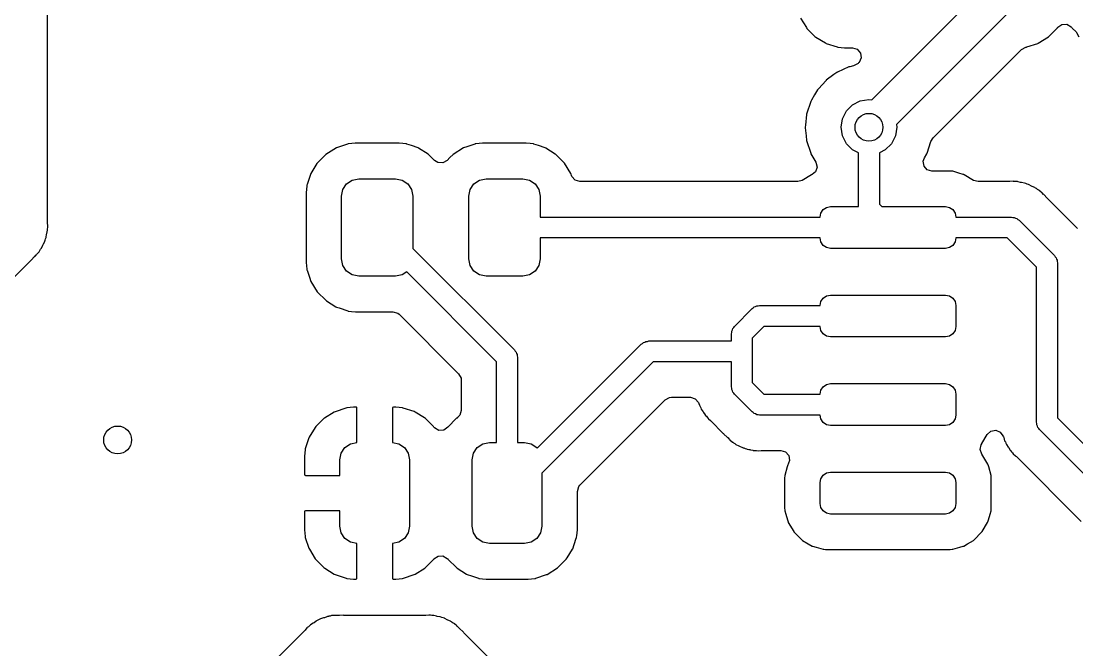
# Model space of a CAD drawing. Extents: x 51 to 243, y -135 to -54.
# Drawn here: x 174.51 to 189.66, y -110.96 to -101.94 of the extents above; entities that cross this region are included whole.
import ezdxf

# ---------------------------------------------------------------- set-up
doc = ezdxf.new("R2010")
doc.units = 0
doc.layers.add('BLACK', color=7, linetype='CONTINUOUS')

msp = doc.modelspace()

# ---------------------------------------------------------------- linework, layer by layer
at = {"layer": 'BLACK', "linetype": 'CONTINUOUS'}
for p, q in [((174.89, -104.822), (174.89, -98.6848)), ((186.715, -103.072), (188.078, -101.708)), ((185.692, -101.897), (185.777, -102.035)), ((188.677, -101.817), (187.068, -103.425)), ((185.777, -102.035), (185.786, -102.046)), ((185.786, -102.046), (185.901, -102.161)), ((189.269, -102.15), (189.373, -102.045)), ((189.373, -102.045), (189.378, -102.04)), ((189.378, -102.04), (189.382, -102.034)), ((189.382, -102.034), (189.385, -102.03)), ((189.385, -102.03), (189.443, -101.989)), ((189.443, -101.989), (189.514, -101.986)), ((189.514, -101.986), (189.575, -102.022)), ((189.575, -102.022), (189.583, -102.03)), ((189.583, -102.03), (189.587, -102.035)), ((189.587, -102.035), (189.591, -102.041)), ((189.591, -102.041), (189.646, -102.097)), ((189.646, -102.097), (189.652, -102.103)), ((185.901, -102.161), (185.912, -102.17)), ((185.912, -102.17), (186.05, -102.255)), ((189.103, -102.259), (189.253, -102.165)), ((189.253, -102.165), (189.269, -102.15)), ((189.652, -102.103), (189.686, -102.165)), ((186.05, -102.255), (186.063, -102.261)), ((186.063, -102.261), (186.218, -102.312)), ((186.218, -102.312), (186.231, -102.315)), ((186.231, -102.315), (186.325, -102.325)), ((186.325, -102.325), (186.332, -102.325)), ((186.332, -102.325), (186.438, -102.325)), ((186.438, -102.325), (186.506, -102.345)), ((186.506, -102.345), (186.553, -102.399)), ((186.553, -102.399), (186.563, -102.469)), ((187.595, -103.618), (188.863, -102.35)), ((188.863, -102.35), (188.925, -102.316)), ((188.925, -102.316), (188.928, -102.315)), ((188.928, -102.315), (188.935, -102.315)), ((188.935, -102.315), (188.942, -102.312)), ((188.942, -102.312), (189.096, -102.261)), ((188.942, -102.312), (188.942, -102.312)), ((189.096, -102.261), (189.103, -102.259)), ((186.518, -102.549), (186.455, -102.583)), ((186.527, -102.54), (186.518, -102.549)), ((186.533, -102.534), (186.527, -102.54)), ((186.563, -102.469), (186.533, -102.534)), ((186.212, -102.678), (186.172, -102.708)), ((186.218, -102.674), (186.212, -102.678)), ((186.212, -102.678), (186.212, -102.678)), ((186.224, -102.672), (186.218, -102.674)), ((186.386, -102.599), (186.224, -102.672)), ((186.224, -102.672), (186.224, -102.672)), ((186.392, -102.597), (186.386, -102.599)), ((186.386, -102.599), (186.386, -102.599)), ((186.399, -102.595), (186.392, -102.597)), ((186.455, -102.583), (186.399, -102.595)), ((186.399, -102.595), (186.399, -102.595)), ((186.059, -102.792), (185.949, -102.913)), ((186.063, -102.787), (186.059, -102.792)), ((186.059, -102.792), (186.059, -102.792)), ((186.172, -102.708), (186.063, -102.787)), ((185.893, -103.001), (185.851, -103.075)), ((185.936, -102.929), (185.893, -103.001)), ((185.949, -102.913), (185.936, -102.929)), ((185.84, -103.094), (185.781, -103.276)), ((185.851, -103.075), (185.84, -103.094)), ((186.351, -103.23), (186.439, -103.142)), ((186.439, -103.142), (186.551, -103.085)), ((186.551, -103.085), (186.675, -103.066)), ((186.675, -103.066), (186.715, -103.072)), ((185.78, -103.282), (185.764, -103.435)), ((185.781, -103.276), (185.78, -103.282)), ((185.78, -103.282), (185.78, -103.282)), ((186.294, -103.342), (186.351, -103.23)), ((185.764, -103.435), (185.761, -103.465)), ((186.275, -103.465), (186.294, -103.342)), ((187.068, -103.425), (187.075, -103.465)), ((185.761, -103.465), (185.762, -103.472)), ((185.762, -103.472), (185.774, -103.587)), ((185.774, -103.587), (185.781, -103.655)), ((186.294, -103.589), (186.275, -103.465)), ((186.351, -103.701), (186.294, -103.589)), ((187.055, -103.589), (186.998, -103.701)), ((187.075, -103.465), (187.055, -103.589)), ((179.034, -103.76), (178.884, -103.854)), ((179.081, -103.745), (179.034, -103.76)), ((179.195, -103.707), (179.081, -103.745)), ((179.202, -103.704), (179.195, -103.707)), ((179.195, -103.707), (179.195, -103.707)), ((179.209, -103.704), (179.202, -103.704)), ((179.304, -103.694), (179.209, -103.704)), ((179.209, -103.704), (179.209, -103.704)), ((179.308, -103.694), (179.304, -103.694)), ((179.304, -103.694), (179.304, -103.694)), ((179.933, -103.694), (179.308, -103.694)), ((179.988, -103.699), (179.933, -103.694)), ((180.031, -103.704), (179.988, -103.699)), ((180.038, -103.704), (180.031, -103.704)), ((180.031, -103.704), (180.031, -103.704)), ((180.044, -103.706), (180.038, -103.704)), ((180.11, -103.728), (180.044, -103.706)), ((180.044, -103.706), (180.044, -103.706)), ((180.206, -103.76), (180.11, -103.728)), ((180.212, -103.764), (180.206, -103.76)), ((180.859, -103.76), (180.709, -103.854)), ((180.906, -103.745), (180.859, -103.76)), ((181.02, -103.707), (180.906, -103.745)), ((181.027, -103.704), (181.02, -103.707)), ((181.02, -103.707), (181.02, -103.707)), ((181.034, -103.704), (181.027, -103.704)), ((181.129, -103.694), (181.034, -103.704)), ((181.034, -103.704), (181.034, -103.704)), ((181.133, -103.694), (181.129, -103.694)), ((181.129, -103.694), (181.129, -103.694)), ((181.758, -103.694), (181.133, -103.694)), ((181.813, -103.699), (181.758, -103.694)), ((181.856, -103.704), (181.813, -103.699)), ((181.863, -103.704), (181.856, -103.704)), ((181.856, -103.704), (181.856, -103.704)), ((181.869, -103.706), (181.863, -103.704)), ((181.935, -103.728), (181.869, -103.706)), ((181.869, -103.706), (181.869, -103.706)), ((182.031, -103.76), (181.935, -103.728)), ((182.037, -103.764), (182.031, -103.76)), ((185.781, -103.655), (185.84, -103.837)), ((186.439, -103.789), (186.351, -103.701)), ((186.998, -103.701), (186.91, -103.789)), ((187.509, -103.837), (187.564, -103.668)), ((187.564, -103.668), (187.595, -103.618)), ((178.884, -103.854), (178.759, -103.979)), ((180.35, -103.849), (180.212, -103.764)), ((180.212, -103.764), (180.212, -103.764)), ((180.356, -103.853), (180.35, -103.849)), ((180.361, -103.858), (180.356, -103.853)), ((180.444, -103.94), (180.361, -103.858)), ((180.664, -103.898), (180.622, -103.94)), ((180.709, -103.854), (180.664, -103.898)), ((182.175, -103.849), (182.037, -103.764)), ((182.037, -103.764), (182.037, -103.764)), ((182.181, -103.853), (182.175, -103.849)), ((182.306, -103.978), (182.181, -103.853)), ((185.84, -103.837), (185.843, -103.843)), ((185.843, -103.843), (185.843, -103.843)), ((185.843, -103.843), (185.915, -103.967)), ((186.525, -103.832), (186.439, -103.789)), ((186.525, -104.602), (186.525, -103.832)), ((186.91, -103.789), (186.825, -103.832)), ((186.825, -103.832), (186.825, -104.566)), ((187.455, -103.95), (187.47, -103.904)), ((187.47, -103.904), (187.506, -103.843)), ((187.506, -103.843), (187.509, -103.837)), ((187.506, -103.843), (187.506, -103.843)), ((178.755, -103.985), (178.682, -104.103)), ((178.759, -103.979), (178.755, -103.985)), ((178.755, -103.985), (178.755, -103.985)), ((180.489, -103.969), (180.444, -103.94)), ((180.56, -103.974), (180.489, -103.969)), ((180.622, -103.94), (180.56, -103.974)), ((182.4, -104.128), (182.306, -103.978)), ((185.932, -104.036), (185.908, -104.103)), ((185.915, -103.967), (185.932, -104.036)), ((187.465, -104.02), (187.455, -103.95)), ((187.511, -104.073), (187.465, -104.02)), ((178.652, -104.17), (178.615, -104.283)), ((178.666, -104.129), (178.652, -104.17)), ((178.682, -104.103), (178.666, -104.129)), ((179.262, -104.221), (179.358, -104.202)), ((179.358, -104.202), (179.883, -104.202)), ((179.883, -104.202), (179.979, -104.221)), ((181.087, -104.221), (181.183, -104.202)), ((181.183, -104.202), (181.708, -104.202)), ((181.708, -104.202), (181.804, -104.221)), ((182.402, -104.135), (182.4, -104.128)), ((182.409, -104.157), (182.402, -104.135)), ((182.402, -104.135), (182.402, -104.135)), ((182.414, -104.17), (182.409, -104.157)), ((182.461, -104.223), (182.414, -104.17)), ((185.853, -104.147), (185.719, -104.226)), ((185.858, -104.144), (185.853, -104.147)), ((185.853, -104.147), (185.853, -104.147)), ((185.859, -104.143), (185.858, -104.144)), ((185.858, -104.144), (185.858, -104.144)), ((185.908, -104.103), (185.859, -104.143)), ((185.859, -104.143), (185.859, -104.143)), ((187.579, -104.093), (187.511, -104.073)), ((187.84, -104.093), (187.579, -104.093)), ((187.842, -104.094), (187.84, -104.093)), ((187.87, -104.096), (187.842, -104.094)), ((187.842, -104.094), (187.842, -104.094)), ((187.877, -104.096), (187.87, -104.096)), ((187.87, -104.096), (187.87, -104.096)), ((187.964, -104.122), (187.877, -104.096)), ((188.029, -104.141), (187.964, -104.122)), ((188.037, -104.143), (188.029, -104.141)), ((188.029, -104.141), (188.029, -104.141)), ((188.043, -104.147), (188.037, -104.143)), ((188.177, -104.226), (188.043, -104.147)), ((188.043, -104.147), (188.043, -104.147)), ((178.609, -104.307), (178.599, -104.402)), ((178.61, -104.304), (178.609, -104.307)), ((178.615, -104.283), (178.61, -104.297)), ((178.61, -104.297), (178.61, -104.304)), ((178.61, -104.304), (178.61, -104.304)), ((179.108, -104.452), (179.127, -104.356)), ((179.127, -104.356), (179.181, -104.275)), ((179.181, -104.275), (179.262, -104.221)), ((179.979, -104.221), (180.06, -104.275)), ((180.06, -104.275), (180.114, -104.356)), ((180.114, -104.356), (180.133, -104.452)), ((180.933, -104.452), (180.952, -104.356)), ((180.952, -104.356), (181.006, -104.275)), ((181.006, -104.275), (181.087, -104.221)), ((181.804, -104.221), (181.885, -104.275)), ((181.885, -104.275), (181.939, -104.356)), ((181.939, -104.356), (181.958, -104.452)), ((182.529, -104.243), (182.461, -104.223)), ((185.655, -104.243), (182.529, -104.243)), ((185.719, -104.226), (185.655, -104.243)), ((188.241, -104.243), (188.177, -104.226)), ((188.685, -104.243), (188.241, -104.243)), ((188.697, -104.243), (188.685, -104.243)), ((188.743, -104.239), (188.697, -104.243)), ((188.751, -104.24), (188.743, -104.239)), ((188.764, -104.242), (188.751, -104.24)), ((188.784, -104.243), (188.764, -104.242)), ((188.805, -104.243), (188.784, -104.243)), ((188.818, -104.247), (188.805, -104.243)), ((188.85, -104.255), (188.818, -104.247)), ((188.862, -104.257), (188.85, -104.255)), ((188.907, -104.265), (188.862, -104.257)), ((188.927, -104.273), (188.907, -104.265)), ((188.946, -104.28), (188.927, -104.273)), ((188.966, -104.285), (188.946, -104.28)), ((188.973, -104.289), (188.966, -104.285)), ((189.007, -104.307), (188.973, -104.289)), ((188.973, -104.289), (188.973, -104.289)), ((189.017, -104.312), (189.007, -104.307)), ((189.053, -104.328), (189.017, -104.312)), ((189.06, -104.331), (189.053, -104.328)), ((189.053, -104.328), (189.053, -104.328)), ((189.066, -104.336), (189.06, -104.331)), ((189.077, -104.344), (189.066, -104.336)), ((189.093, -104.355), (189.077, -104.344)), ((189.105, -104.361), (189.093, -104.355)), ((189.112, -104.365), (189.105, -104.361)), ((189.118, -104.37), (189.112, -104.365)), ((178.599, -104.402), (178.599, -105.402)), ((179.108, -105.352), (179.108, -104.452)), ((180.133, -104.452), (180.133, -105.202)), ((180.933, -105.352), (180.933, -104.452)), ((181.958, -104.452), (181.958, -104.752)), ((189.146, -104.397), (189.118, -104.37)), ((189.155, -104.404), (189.146, -104.397)), ((189.158, -104.407), (189.155, -104.404)), ((189.179, -104.428), (189.158, -104.407)), ((189.182, -104.43), (189.179, -104.428)), ((189.233, -104.479), (189.182, -104.43)), ((189.238, -104.486), (189.233, -104.479)), ((189.246, -104.494), (189.238, -104.486)), ((189.382, -104.631), (189.246, -104.494)), ((185.984, -104.695), (186.017, -104.646)), ((186.017, -104.646), (186.066, -104.613)), ((186.066, -104.613), (186.123, -104.602)), ((186.123, -104.602), (186.525, -104.602)), ((186.825, -104.566), (186.86, -104.602)), ((186.86, -104.602), (187.773, -104.602)), ((187.773, -104.602), (187.83, -104.613)), ((187.83, -104.613), (187.879, -104.646)), ((187.879, -104.646), (187.912, -104.695)), ((189.669, -104.918), (189.382, -104.631)), ((174.891, -104.834), (174.89, -104.822)), ((181.958, -104.752), (185.973, -104.752)), ((185.973, -104.752), (185.984, -104.695)), ((187.912, -104.695), (187.923, -104.752)), ((187.923, -104.752), (188.722, -104.752)), ((188.722, -104.752), (188.741, -104.757)), ((188.741, -104.757), (188.761, -104.757)), ((188.761, -104.757), (188.778, -104.767)), ((188.778, -104.767), (188.797, -104.772)), ((188.797, -104.772), (188.811, -104.786)), ((188.811, -104.786), (188.828, -104.796)), ((188.828, -104.796), (189.336, -105.304)), ((174.879, -104.987), (174.89, -104.942)), ((174.89, -104.921), (174.892, -104.901)), ((174.89, -104.942), (174.89, -104.921)), ((174.895, -104.88), (174.891, -104.834)), ((174.892, -104.901), (174.894, -104.888)), ((174.894, -104.888), (174.895, -104.88)), ((174.831, -105.136), (174.849, -105.103)), ((174.849, -105.103), (174.851, -105.096)), ((174.851, -105.096), (174.854, -105.082)), ((174.851, -105.096), (174.851, -105.096)), ((174.854, -105.082), (174.86, -105.064)), ((174.86, -105.064), (174.869, -105.044)), ((174.869, -105.044), (174.876, -104.998)), ((174.876, -104.998), (174.879, -104.987)), ((185.973, -105.052), (181.958, -105.052)), ((181.958, -105.052), (181.958, -105.352)), ((185.984, -105.109), (185.973, -105.052)), ((186.017, -105.158), (185.984, -105.109)), ((187.912, -105.109), (187.879, -105.158)), ((187.923, -105.052), (187.912, -105.109)), ((188.66, -105.052), (187.923, -105.052)), ((189.08, -105.472), (188.66, -105.052)), ((174.737, -105.283), (174.763, -105.255)), ((174.763, -105.255), (174.768, -105.249)), ((174.768, -105.249), (174.779, -105.23)), ((174.779, -105.23), (174.79, -105.214)), ((174.79, -105.214), (174.803, -105.197)), ((174.803, -105.197), (174.821, -105.154)), ((174.821, -105.154), (174.826, -105.144)), ((174.826, -105.144), (174.831, -105.136)), ((180.133, -105.202), (181.589, -106.658)), ((186.066, -105.191), (186.017, -105.158)), ((186.123, -105.202), (186.066, -105.191)), ((187.773, -105.202), (186.123, -105.202)), ((187.83, -105.191), (187.773, -105.202)), ((187.879, -105.158), (187.83, -105.191)), ((172.14, -107.881), (174.639, -105.383)), ((174.639, -105.383), (174.648, -105.375)), ((174.648, -105.375), (174.655, -105.37)), ((174.648, -105.375), (174.648, -105.375)), ((174.655, -105.37), (174.703, -105.319)), ((174.703, -105.319), (174.706, -105.316)), ((174.706, -105.316), (174.726, -105.295)), ((174.726, -105.295), (174.729, -105.292)), ((174.729, -105.292), (174.737, -105.283)), ((178.599, -105.402), (178.6, -105.406)), ((178.6, -105.406), (178.6, -105.406)), ((178.6, -105.406), (178.61, -105.5)), ((179.127, -105.448), (179.108, -105.352)), ((180.952, -105.448), (180.933, -105.352)), ((181.958, -105.352), (181.939, -105.448)), ((189.336, -105.304), (189.346, -105.321)), ((189.346, -105.321), (189.36, -105.335)), ((189.36, -105.335), (189.365, -105.354)), ((189.365, -105.354), (189.375, -105.371)), ((189.375, -105.371), (189.375, -105.391)), ((189.375, -105.391), (189.38, -105.41)), ((189.38, -105.41), (189.38, -107.634)), ((178.61, -105.5), (178.61, -105.508)), ((178.61, -105.508), (178.613, -105.515)), ((178.613, -105.515), (178.613, -105.515)), ((178.613, -105.515), (178.646, -105.616)), ((179.181, -105.529), (179.127, -105.448)), ((179.262, -105.583), (179.181, -105.529)), ((180.045, -105.539), (179.979, -105.583)), ((181.333, -106.827), (180.045, -105.539)), ((181.006, -105.529), (180.952, -105.448)), ((181.087, -105.583), (181.006, -105.529)), ((181.885, -105.529), (181.804, -105.583)), ((181.939, -105.448), (181.885, -105.529)), ((189.08, -107.696), (189.08, -105.472)), ((178.646, -105.616), (178.666, -105.676)), ((178.666, -105.676), (178.76, -105.826)), ((179.358, -105.602), (179.262, -105.583)), ((179.883, -105.602), (179.358, -105.602)), ((179.979, -105.583), (179.883, -105.602)), ((181.183, -105.602), (181.087, -105.583)), ((181.708, -105.602), (181.183, -105.602)), ((181.804, -105.583), (181.708, -105.602)), ((178.76, -105.826), (178.885, -105.951)), ((186.017, -105.916), (186.066, -105.883)), ((186.066, -105.883), (186.123, -105.872)), ((186.123, -105.872), (187.773, -105.872)), ((187.773, -105.872), (187.83, -105.883)), ((187.83, -105.883), (187.879, -105.916)), ((178.885, -105.951), (178.891, -105.955)), ((178.891, -105.955), (178.891, -105.955)), ((178.891, -105.955), (179.028, -106.04)), ((185.049, -106.037), (185.066, -106.027)), ((185.066, -106.027), (185.086, -106.027)), ((185.086, -106.027), (185.105, -106.022)), ((185.105, -106.022), (185.973, -106.022)), ((185.973, -106.022), (185.984, -105.965)), ((185.984, -105.965), (186.017, -105.916)), ((187.879, -105.916), (187.912, -105.965)), ((187.912, -105.965), (187.923, -106.022)), ((187.923, -106.022), (187.923, -106.322)), ((179.028, -106.04), (179.035, -106.044)), ((179.035, -106.044), (179.072, -106.056)), ((179.072, -106.056), (179.197, -106.098)), ((179.197, -106.098), (179.197, -106.098)), ((179.197, -106.098), (179.203, -106.1)), ((179.203, -106.1), (179.21, -106.1)), ((179.21, -106.1), (179.21, -106.1)), ((179.21, -106.1), (179.253, -106.105)), ((179.253, -106.105), (179.308, -106.111)), ((179.308, -106.111), (179.846, -106.111)), ((179.846, -106.111), (179.914, -106.131)), ((179.914, -106.131), (179.935, -106.147)), ((179.935, -106.147), (180.788, -107)), ((184.745, -106.32), (184.999, -106.066)), ((184.999, -106.066), (185.016, -106.056)), ((185.016, -106.056), (185.03, -106.042)), ((185.03, -106.042), (185.049, -106.037)), ((184.721, -106.351), (184.735, -106.337)), ((184.735, -106.337), (184.745, -106.32)), ((185.167, -106.322), (185.001, -106.488)), ((185.973, -106.322), (185.167, -106.322)), ((185.984, -106.379), (185.973, -106.322)), ((187.923, -106.322), (187.912, -106.379)), ((184.701, -106.426), (184.706, -106.407)), ((184.701, -106.53), (184.701, -106.426)), ((184.706, -106.387), (184.716, -106.37)), ((184.706, -106.407), (184.706, -106.387)), ((184.716, -106.37), (184.721, -106.351)), ((185.001, -106.488), (185.001, -107.126)), ((186.017, -106.428), (185.984, -106.379)), ((186.066, -106.461), (186.017, -106.428)), ((186.123, -106.472), (186.066, -106.461)), ((187.773, -106.472), (186.123, -106.472)), ((187.83, -106.461), (187.773, -106.472)), ((187.879, -106.428), (187.83, -106.461)), ((187.912, -106.379), (187.879, -106.428)), ((181.915, -108.068), (183.409, -106.574)), ((183.409, -106.574), (183.426, -106.564)), ((183.426, -106.564), (183.44, -106.55)), ((183.44, -106.55), (183.459, -106.545)), ((183.459, -106.545), (183.476, -106.535)), ((183.476, -106.535), (183.496, -106.535)), ((183.496, -106.535), (183.515, -106.53)), ((183.515, -106.53), (184.701, -106.53)), ((181.589, -106.658), (181.599, -106.676)), ((181.599, -106.676), (181.613, -106.689)), ((181.613, -106.689), (181.618, -106.709)), ((181.618, -106.709), (181.628, -106.726)), ((181.628, -106.726), (181.628, -106.745)), ((181.628, -106.745), (181.633, -106.764)), ((181.633, -106.764), (181.633, -107.987)), ((181.333, -107.987), (181.333, -106.827)), ((183.577, -106.83), (181.983, -108.424)), ((184.701, -106.83), (183.577, -106.83)), ((184.701, -107.188), (184.701, -106.83)), ((180.788, -107), (180.822, -107.063)), ((180.822, -107.063), (180.825, -107.089)), ((180.825, -107.089), (180.825, -107.528)), ((184.706, -107.207), (184.701, -107.188)), ((184.706, -107.227), (184.706, -107.207)), ((184.716, -107.244), (184.706, -107.227)), ((184.721, -107.263), (184.716, -107.244)), ((185.001, -107.126), (185.167, -107.292)), ((185.973, -107.292), (185.984, -107.235)), ((185.984, -107.235), (186.017, -107.186)), ((186.017, -107.186), (186.066, -107.153)), ((186.066, -107.153), (186.123, -107.142)), ((186.123, -107.142), (187.773, -107.142)), ((187.773, -107.142), (187.83, -107.153)), ((187.83, -107.153), (187.879, -107.186)), ((187.879, -107.186), (187.912, -107.235)), ((187.912, -107.235), (187.923, -107.292)), ((182.528, -108.598), (183.751, -107.375)), ((183.751, -107.375), (183.813, -107.341)), ((183.813, -107.341), (183.84, -107.338)), ((183.84, -107.338), (184.114, -107.338)), ((184.114, -107.338), (184.183, -107.359)), ((184.183, -107.359), (184.229, -107.412)), ((184.735, -107.277), (184.721, -107.263)), ((184.745, -107.294), (184.735, -107.277)), ((184.999, -107.548), (184.745, -107.294)), ((185.167, -107.292), (185.973, -107.292)), ((187.923, -107.292), (187.923, -107.592)), ((179.003, -107.55), (178.865, -107.635)), ((179.016, -107.544), (179.003, -107.55)), ((179.17, -107.492), (179.016, -107.544)), ((179.184, -107.489), (179.17, -107.492)), ((179.279, -107.479), (179.184, -107.489)), ((179.286, -107.479), (179.279, -107.479)), ((179.315, -107.479), (179.286, -107.479)), ((179.323, -107.481), (179.315, -107.479)), ((179.325, -107.482), (179.323, -107.481)), ((179.329, -107.497), (179.325, -107.482)), ((179.329, -107.988), (179.329, -107.497)), ((179.839, -107.485), (179.837, -107.493)), ((179.837, -107.493), (179.837, -107.988)), ((179.84, -107.483), (179.839, -107.485)), ((179.855, -107.479), (179.84, -107.483)), ((179.88, -107.479), (179.855, -107.479)), ((179.887, -107.479), (179.88, -107.479)), ((179.981, -107.489), (179.887, -107.479)), ((179.994, -107.492), (179.981, -107.489)), ((180.149, -107.543), (179.994, -107.492)), ((180.162, -107.549), (180.149, -107.543)), ((180.3, -107.634), (180.162, -107.549)), ((180.825, -107.528), (180.804, -107.596)), ((184.229, -107.412), (184.235, -107.429)), ((184.235, -107.429), (184.242, -107.452)), ((184.242, -107.452), (184.253, -107.47)), ((184.253, -107.47), (184.261, -107.488)), ((184.261, -107.488), (184.269, -107.508)), ((184.269, -107.508), (184.297, -107.545)), ((184.297, -107.545), (184.303, -107.555)), ((185.016, -107.558), (184.999, -107.548)), ((178.854, -107.644), (178.739, -107.759)), ((178.865, -107.635), (178.854, -107.644)), ((180.311, -107.643), (180.3, -107.634)), ((180.426, -107.758), (180.311, -107.643)), ((180.759, -107.639), (180.634, -107.764)), ((180.765, -107.635), (180.759, -107.639)), ((180.771, -107.63), (180.765, -107.635)), ((180.804, -107.596), (180.77, -107.629)), ((180.77, -107.629), (180.771, -107.63)), ((184.303, -107.555), (184.323, -107.588)), ((184.323, -107.588), (184.323, -107.588)), ((184.323, -107.588), (184.327, -107.595)), ((184.327, -107.595), (184.342, -107.61)), ((184.342, -107.61), (184.355, -107.625)), ((184.355, -107.625), (184.367, -107.642)), ((184.367, -107.642), (184.373, -107.647)), ((184.373, -107.647), (184.403, -107.672)), ((184.403, -107.672), (184.412, -107.68)), ((184.412, -107.68), (184.581, -107.85)), ((185.03, -107.572), (185.016, -107.558)), ((185.049, -107.577), (185.03, -107.572)), ((185.066, -107.587), (185.049, -107.577)), ((185.086, -107.587), (185.066, -107.587)), ((185.105, -107.592), (185.086, -107.587)), ((185.973, -107.592), (185.105, -107.592)), ((185.984, -107.649), (185.973, -107.592)), ((186.017, -107.698), (185.984, -107.649)), ((186.066, -107.731), (186.017, -107.698)), ((187.879, -107.698), (187.83, -107.731)), ((187.912, -107.649), (187.879, -107.698)), ((187.923, -107.592), (187.912, -107.649)), ((189.085, -107.715), (189.08, -107.696)), ((189.38, -107.634), (190.308, -108.562)), ((178.73, -107.77), (178.645, -107.908)), ((178.739, -107.759), (178.73, -107.77)), ((180.434, -107.768), (180.426, -107.758)), ((180.441, -107.776), (180.434, -107.768)), ((180.503, -107.812), (180.441, -107.776)), ((180.574, -107.809), (180.503, -107.812)), ((180.631, -107.768), (180.574, -107.809)), ((180.634, -107.764), (180.631, -107.768)), ((184.581, -107.85), (184.589, -107.858)), ((186.123, -107.742), (186.066, -107.731)), ((187.773, -107.742), (186.123, -107.742)), ((187.83, -107.731), (187.773, -107.742)), ((188.373, -107.872), (188.425, -107.823)), ((188.425, -107.823), (188.494, -107.81)), ((188.494, -107.81), (188.56, -107.837)), ((188.56, -107.837), (188.598, -107.889)), ((189.085, -107.735), (189.085, -107.715)), ((189.095, -107.752), (189.085, -107.735)), ((189.1, -107.771), (189.095, -107.752)), ((189.114, -107.785), (189.1, -107.771)), ((189.124, -107.802), (189.114, -107.785)), ((190.14, -108.818), (189.124, -107.802)), ((178.639, -107.921), (178.588, -108.076)), ((178.645, -107.908), (178.639, -107.921)), ((179.237, -108.006), (179.329, -107.988)), ((179.837, -107.988), (179.929, -108.006)), ((181.137, -108.006), (181.233, -107.987)), ((181.233, -107.987), (181.333, -107.987)), ((181.633, -107.987), (181.733, -107.987)), ((181.733, -107.987), (181.829, -108.006)), ((184.589, -107.858), (184.589, -107.858)), ((184.589, -107.858), (184.594, -107.865)), ((184.594, -107.865), (184.643, -107.911)), ((184.643, -107.911), (184.645, -107.914)), ((184.645, -107.914), (184.648, -107.916)), ((184.648, -107.916), (184.669, -107.937)), ((184.669, -107.937), (184.672, -107.939)), ((184.672, -107.939), (184.672, -107.94)), ((184.672, -107.94), (184.681, -107.947)), ((184.681, -107.947), (184.715, -107.979)), ((184.715, -107.979), (184.722, -107.983)), ((184.722, -107.983), (184.722, -107.983)), ((184.722, -107.983), (184.734, -107.989)), ((184.734, -107.989), (184.75, -108)), ((184.75, -108), (184.767, -108.013)), ((188.283, -108.019), (188.294, -108.003)), ((188.294, -108.003), (188.297, -107.999)), ((188.297, -107.999), (188.373, -107.872)), ((188.598, -107.889), (188.604, -107.904)), ((188.604, -107.904), (188.608, -107.915)), ((188.608, -107.915), (188.621, -107.96)), ((188.621, -107.96), (188.632, -107.978)), ((188.632, -107.978), (188.64, -107.996)), ((188.64, -107.996), (188.648, -108.016)), ((178.585, -108.089), (178.575, -108.183)), ((178.588, -108.076), (178.585, -108.089)), ((179.083, -108.237), (179.102, -108.141)), ((179.102, -108.141), (179.156, -108.06)), ((179.156, -108.06), (179.237, -108.006)), ((179.929, -108.006), (180.01, -108.06)), ((180.01, -108.06), (180.064, -108.141)), ((180.064, -108.141), (180.083, -108.237)), ((180.983, -108.237), (181.002, -108.141)), ((181.002, -108.141), (181.056, -108.06)), ((181.056, -108.06), (181.137, -108.006)), ((181.829, -108.006), (181.91, -108.06)), ((181.91, -108.06), (181.915, -108.068)), ((184.767, -108.013), (184.81, -108.032)), ((184.81, -108.032), (184.82, -108.037)), ((184.82, -108.037), (184.861, -108.059)), ((184.861, -108.059), (184.868, -108.061)), ((184.868, -108.061), (184.868, -108.061)), ((184.868, -108.061), (184.881, -108.064)), ((184.881, -108.064), (184.9, -108.071)), ((184.9, -108.071), (184.92, -108.079)), ((184.92, -108.079), (184.928, -108.081)), ((184.928, -108.081), (184.928, -108.081)), ((184.928, -108.081), (184.952, -108.085)), ((184.952, -108.085), (184.965, -108.087)), ((184.965, -108.087), (184.977, -108.089)), ((184.977, -108.089), (185.008, -108.097)), ((185.008, -108.097), (185.014, -108.099)), ((185.014, -108.099), (185.014, -108.099)), ((185.014, -108.099), (185.022, -108.1)), ((185.022, -108.1), (185.043, -108.1)), ((185.043, -108.1), (185.063, -108.102)), ((185.063, -108.102), (185.084, -108.105)), ((185.084, -108.105), (185.13, -108.101)), ((185.13, -108.101), (185.142, -108.1)), ((185.142, -108.1), (185.41, -108.1)), ((185.41, -108.1), (185.478, -108.121)), ((185.478, -108.121), (185.525, -108.174)), ((188.269, -108.088), (188.283, -108.019)), ((188.295, -108.153), (188.269, -108.088)), ((188.297, -108.155), (188.295, -108.153)), ((188.382, -108.298), (188.297, -108.155)), ((188.648, -108.016), (188.674, -108.051)), ((188.674, -108.051), (188.676, -108.053)), ((188.676, -108.053), (188.682, -108.063)), ((188.682, -108.063), (188.702, -108.096)), ((188.702, -108.096), (188.702, -108.096)), ((188.702, -108.096), (188.706, -108.103)), ((188.706, -108.103), (188.721, -108.118)), ((188.721, -108.118), (188.734, -108.133)), ((188.734, -108.133), (188.746, -108.15)), ((188.746, -108.15), (188.777, -108.176)), ((178.575, -108.183), (178.575, -108.19)), ((178.575, -108.19), (178.575, -108.44)), ((179.083, -108.458), (179.083, -108.237)), ((180.083, -108.237), (180.083, -109.187)), ((180.983, -109.187), (180.983, -108.237)), ((185.512, -108.306), (185.503, -108.335)), ((185.514, -108.298), (185.512, -108.306)), ((185.512, -108.306), (185.512, -108.306)), ((185.518, -108.291), (185.514, -108.298)), ((185.519, -108.289), (185.518, -108.291)), ((185.521, -108.284), (185.519, -108.289)), ((185.535, -108.244), (185.521, -108.284)), ((185.521, -108.284), (185.521, -108.284)), ((185.525, -108.174), (185.535, -108.244)), ((188.384, -108.306), (188.382, -108.298)), ((188.393, -108.335), (188.384, -108.306)), ((188.384, -108.306), (188.384, -108.306)), ((188.777, -108.176), (188.782, -108.18)), ((188.782, -108.18), (188.791, -108.188)), ((188.791, -108.188), (189.722, -109.12)), ((178.575, -108.44), (178.579, -108.455)), ((178.579, -108.455), (178.581, -108.456)), ((178.581, -108.456), (178.589, -108.458)), ((178.589, -108.458), (179.083, -108.458)), ((181.983, -108.424), (181.983, -109.187)), ((185.503, -108.335), (185.467, -108.458)), ((185.467, -108.458), (185.467, -108.465)), ((185.984, -108.505), (186.017, -108.456)), ((186.017, -108.456), (186.066, -108.423)), ((186.066, -108.423), (186.123, -108.412)), ((186.123, -108.412), (187.773, -108.412)), ((187.773, -108.412), (187.83, -108.423)), ((187.83, -108.423), (187.879, -108.456)), ((187.879, -108.456), (187.912, -108.505)), ((188.429, -108.458), (188.393, -108.335)), ((188.429, -108.465), (188.429, -108.458)), ((182.512, -108.619), (182.528, -108.598)), ((185.465, -108.493), (185.464, -108.495)), ((185.464, -108.495), (185.464, -108.929)), ((185.467, -108.465), (185.465, -108.493)), ((185.467, -108.465), (185.467, -108.465)), ((185.973, -108.562), (185.984, -108.505)), ((185.973, -108.862), (185.973, -108.562)), ((187.912, -108.505), (187.923, -108.562)), ((187.923, -108.562), (187.923, -108.862)), ((188.431, -108.493), (188.429, -108.465)), ((188.429, -108.465), (188.429, -108.465)), ((188.431, -108.495), (188.431, -108.493)), ((188.431, -108.929), (188.431, -108.495)), ((182.492, -108.687), (182.512, -108.619)), ((182.492, -109.237), (182.492, -108.687)), ((185.984, -108.919), (185.973, -108.862)), ((187.923, -108.862), (187.912, -108.919)), ((178.577, -108.972), (178.575, -108.98)), ((178.575, -108.98), (178.575, -109.234)), ((178.578, -108.97), (178.577, -108.972)), ((178.593, -108.966), (178.578, -108.97)), ((179.083, -108.966), (178.593, -108.966)), ((179.083, -109.187), (179.083, -108.966)), ((185.464, -108.929), (185.465, -108.931)), ((185.465, -108.931), (185.465, -108.931)), ((185.465, -108.931), (185.466, -108.953)), ((185.466, -108.953), (185.467, -108.966)), ((185.467, -108.966), (185.481, -109.013)), ((185.481, -109.013), (185.505, -109.094)), ((186.017, -108.968), (185.984, -108.919)), ((186.066, -109.001), (186.017, -108.968)), ((186.123, -109.012), (186.066, -109.001)), ((187.773, -109.012), (186.123, -109.012)), ((187.83, -109.001), (187.773, -109.012)), ((187.879, -108.968), (187.83, -109.001)), ((187.912, -108.919), (187.879, -108.968)), ((188.391, -109.094), (188.415, -109.013)), ((188.415, -109.013), (188.429, -108.966)), ((188.429, -108.966), (188.43, -108.953)), ((188.43, -108.953), (188.431, -108.931)), ((188.431, -108.931), (188.431, -108.929)), ((188.431, -108.931), (188.431, -108.931)), ((179.102, -109.283), (179.083, -109.187)), ((180.083, -109.187), (180.064, -109.283)), ((181.002, -109.283), (180.983, -109.187)), ((181.983, -109.187), (181.964, -109.283)), ((185.505, -109.094), (185.514, -109.126)), ((185.514, -109.126), (185.518, -109.132)), ((185.518, -109.132), (185.595, -109.262)), ((188.301, -109.262), (188.378, -109.132)), ((188.378, -109.132), (188.382, -109.126)), ((188.382, -109.126), (188.391, -109.094)), ((178.575, -109.234), (178.575, -109.241)), ((178.575, -109.241), (178.585, -109.336)), ((178.585, -109.336), (178.588, -109.35)), ((178.588, -109.35), (178.64, -109.504)), ((179.156, -109.364), (179.102, -109.283)), ((179.237, -109.418), (179.156, -109.364)), ((180.01, -109.364), (179.929, -109.418)), ((180.064, -109.283), (180.01, -109.364)), ((181.056, -109.364), (181.002, -109.283)), ((181.137, -109.418), (181.056, -109.364)), ((181.91, -109.364), (181.829, -109.418)), ((181.964, -109.283), (181.91, -109.364)), ((182.47, -109.374), (182.479, -109.348)), ((182.479, -109.348), (182.481, -109.342)), ((182.479, -109.348), (182.479, -109.348)), ((182.481, -109.342), (182.482, -109.325)), ((182.482, -109.325), (182.487, -109.283)), ((182.487, -109.283), (182.492, -109.237)), ((185.595, -109.262), (185.595, -109.262)), ((185.595, -109.262), (185.599, -109.269)), ((185.599, -109.269), (185.716, -109.386)), ((188.18, -109.386), (188.297, -109.269)), ((188.297, -109.269), (188.301, -109.262)), ((188.301, -109.262), (188.301, -109.262)), ((178.64, -109.504), (178.646, -109.517)), ((178.646, -109.517), (178.731, -109.655)), ((179.329, -109.436), (179.237, -109.418)), ((179.329, -109.931), (179.329, -109.436)), ((179.929, -109.418), (179.837, -109.436)), ((179.837, -109.436), (179.837, -109.927)), ((181.233, -109.437), (181.137, -109.418)), ((181.733, -109.437), (181.233, -109.437)), ((181.829, -109.418), (181.733, -109.437)), ((182.344, -109.641), (182.421, -109.516)), ((182.421, -109.516), (182.425, -109.51)), ((182.421, -109.516), (182.421, -109.516)), ((182.425, -109.51), (182.47, -109.374)), ((185.716, -109.386), (185.723, -109.39)), ((185.723, -109.39), (185.723, -109.39)), ((185.723, -109.39), (185.805, -109.439)), ((185.805, -109.439), (185.859, -109.471)), ((185.859, -109.471), (185.867, -109.473)), ((185.867, -109.473), (185.867, -109.473)), ((185.867, -109.473), (185.916, -109.488)), ((185.916, -109.488), (186.019, -109.518)), ((186.019, -109.518), (186.026, -109.518)), ((186.026, -109.518), (186.026, -109.518)), ((186.026, -109.518), (186.054, -109.52)), ((186.054, -109.52), (186.054, -109.52)), ((186.054, -109.52), (186.056, -109.52)), ((186.056, -109.52), (187.84, -109.52)), ((187.84, -109.52), (187.842, -109.52)), ((187.842, -109.52), (187.87, -109.518)), ((187.842, -109.52), (187.842, -109.52)), ((187.87, -109.518), (187.87, -109.518)), ((187.87, -109.518), (187.877, -109.518)), ((187.877, -109.518), (187.98, -109.488)), ((187.98, -109.488), (188.029, -109.473)), ((188.029, -109.473), (188.037, -109.471)), ((188.029, -109.473), (188.029, -109.473)), ((188.037, -109.471), (188.091, -109.439)), ((188.091, -109.439), (188.173, -109.39)), ((188.173, -109.39), (188.18, -109.386)), ((188.173, -109.39), (188.173, -109.39)), ((178.731, -109.655), (178.74, -109.666)), ((178.74, -109.666), (178.855, -109.781)), ((180.312, -109.78), (180.427, -109.665)), ((180.427, -109.665), (180.434, -109.656)), ((180.434, -109.656), (180.492, -109.615)), ((180.492, -109.615), (180.563, -109.612)), ((180.563, -109.612), (180.624, -109.648)), ((180.624, -109.648), (180.631, -109.655)), ((180.631, -109.655), (180.635, -109.661)), ((180.635, -109.661), (180.76, -109.786)), ((182.207, -109.785), (182.332, -109.66)), ((182.332, -109.66), (182.344, -109.641)), ((178.855, -109.781), (178.866, -109.79)), ((178.866, -109.79), (179.004, -109.875)), ((180.163, -109.874), (180.301, -109.789)), ((180.301, -109.789), (180.312, -109.78)), ((180.76, -109.786), (180.766, -109.79)), ((180.766, -109.79), (180.766, -109.79)), ((180.766, -109.79), (180.903, -109.875)), ((182.057, -109.879), (182.207, -109.785)), ((179.004, -109.875), (179.017, -109.881)), ((179.017, -109.881), (179.172, -109.932)), ((179.172, -109.932), (179.185, -109.935)), ((179.185, -109.935), (179.279, -109.945)), ((179.279, -109.945), (179.286, -109.945)), ((179.286, -109.945), (179.311, -109.945)), ((179.311, -109.945), (179.326, -109.941)), ((179.326, -109.941), (179.327, -109.939)), ((179.327, -109.939), (179.329, -109.931)), ((179.837, -109.927), (179.841, -109.942)), ((179.841, -109.942), (179.843, -109.943)), ((179.843, -109.943), (179.851, -109.945)), ((179.851, -109.945), (179.88, -109.945)), ((179.88, -109.945), (179.887, -109.945)), ((179.887, -109.945), (179.982, -109.935)), ((179.982, -109.935), (179.996, -109.932)), ((179.996, -109.932), (180.15, -109.88)), ((180.15, -109.88), (180.163, -109.874)), ((180.903, -109.875), (180.91, -109.879)), ((180.91, -109.879), (180.972, -109.9)), ((180.972, -109.9), (181.072, -109.933)), ((181.072, -109.933), (181.072, -109.933)), ((181.072, -109.933), (181.078, -109.935)), ((181.078, -109.935), (181.085, -109.935)), ((181.085, -109.935), (181.085, -109.935)), ((181.085, -109.935), (181.128, -109.94)), ((181.128, -109.94), (181.183, -109.945)), ((181.183, -109.945), (181.783, -109.945)), ((181.783, -109.945), (181.787, -109.945)), ((181.787, -109.945), (181.882, -109.935)), ((181.787, -109.945), (181.787, -109.945)), ((181.882, -109.935), (181.882, -109.935)), ((181.882, -109.935), (181.889, -109.935)), ((181.889, -109.935), (181.896, -109.932)), ((181.896, -109.932), (182.048, -109.882)), ((181.896, -109.932), (181.896, -109.932)), ((182.048, -109.882), (182.057, -109.879)), ((178.703, -110.577), (178.663, -110.601)), ((178.713, -110.571), (178.703, -110.577)), ((178.744, -110.548), (178.713, -110.571)), ((178.75, -110.543), (178.744, -110.548)), ((178.744, -110.548), (178.744, -110.548)), ((178.77, -110.535), (178.75, -110.543)), ((178.788, -110.527), (178.77, -110.535)), ((178.806, -110.516), (178.788, -110.527)), ((178.851, -110.503), (178.806, -110.516)), ((178.862, -110.499), (178.851, -110.503)), ((178.898, -110.485), (178.862, -110.499)), ((178.905, -110.482), (178.898, -110.485)), ((178.898, -110.485), (178.898, -110.485)), ((178.913, -110.481), (178.905, -110.482)), ((178.919, -110.48), (178.913, -110.481)), ((178.913, -110.481), (178.913, -110.481)), ((178.926, -110.479), (178.919, -110.48)), ((178.946, -110.475), (178.926, -110.479)), ((178.966, -110.469), (178.946, -110.475)), ((179.012, -110.468), (178.966, -110.469)), ((179.024, -110.467), (179.012, -110.468)), ((179.029, -110.466), (179.024, -110.467)), ((179.058, -110.466), (179.029, -110.466)), ((179.062, -110.466), (179.058, -110.466)), ((179.077, -110.466), (179.062, -110.466)), ((179.132, -110.464), (179.077, -110.466)), ((179.14, -110.466), (179.132, -110.464)), ((179.152, -110.466), (179.14, -110.466)), ((179.14, -110.466), (179.14, -110.466)), ((180.303, -110.466), (179.152, -110.466)), ((180.315, -110.466), (180.303, -110.466)), ((180.361, -110.462), (180.315, -110.466)), ((180.369, -110.463), (180.361, -110.462)), ((180.382, -110.465), (180.369, -110.463)), ((180.402, -110.466), (180.382, -110.465)), ((180.423, -110.466), (180.402, -110.466)), ((180.434, -110.469), (180.423, -110.466)), ((180.468, -110.478), (180.434, -110.469)), ((180.48, -110.48), (180.468, -110.478)), ((180.525, -110.488), (180.48, -110.48)), ((180.545, -110.496), (180.525, -110.488)), ((180.564, -110.503), (180.545, -110.496)), ((180.584, -110.508), (180.564, -110.503)), ((180.591, -110.512), (180.584, -110.508)), ((180.625, -110.53), (180.591, -110.512)), ((180.591, -110.512), (180.591, -110.512)), ((180.635, -110.535), (180.625, -110.53)), ((180.671, -110.551), (180.635, -110.535)), ((180.678, -110.554), (180.671, -110.551)), ((180.671, -110.551), (180.671, -110.551)), ((180.684, -110.559), (180.678, -110.554)), ((180.695, -110.567), (180.684, -110.559)), ((180.711, -110.578), (180.695, -110.567)), ((180.723, -110.584), (180.711, -110.578)), ((178.578, -110.686), (177.392, -111.871)), ((178.586, -110.677), (178.578, -110.686)), ((178.611, -110.647), (178.586, -110.677)), ((178.616, -110.641), (178.611, -110.647)), ((178.633, -110.629), (178.616, -110.641)), ((178.648, -110.616), (178.633, -110.629)), ((178.663, -110.601), (178.648, -110.616)), ((180.73, -110.588), (180.723, -110.584)), ((180.761, -110.617), (180.73, -110.588)), ((180.764, -110.62), (180.761, -110.617)), ((180.773, -110.627), (180.764, -110.62)), ((180.776, -110.63), (180.773, -110.627)), ((180.797, -110.651), (180.776, -110.63)), ((180.8, -110.653), (180.797, -110.651)), ((180.851, -110.702), (180.8, -110.653)), ((180.856, -110.709), (180.851, -110.702)), ((180.864, -110.717), (180.856, -110.709)), ((180.856, -110.709), (180.856, -110.709)), ((181.692, -111.546), (180.864, -110.717))]:
    msp.add_line(p, q, dxfattribs=at)
at = {"layer": 'BLACK'}
for centre in [(186.675, -103.465), (175.895, -107.95)]:
    msp.add_circle(centre, 0.2, dxfattribs=at)

doc.saveas('drawing.dxf')
